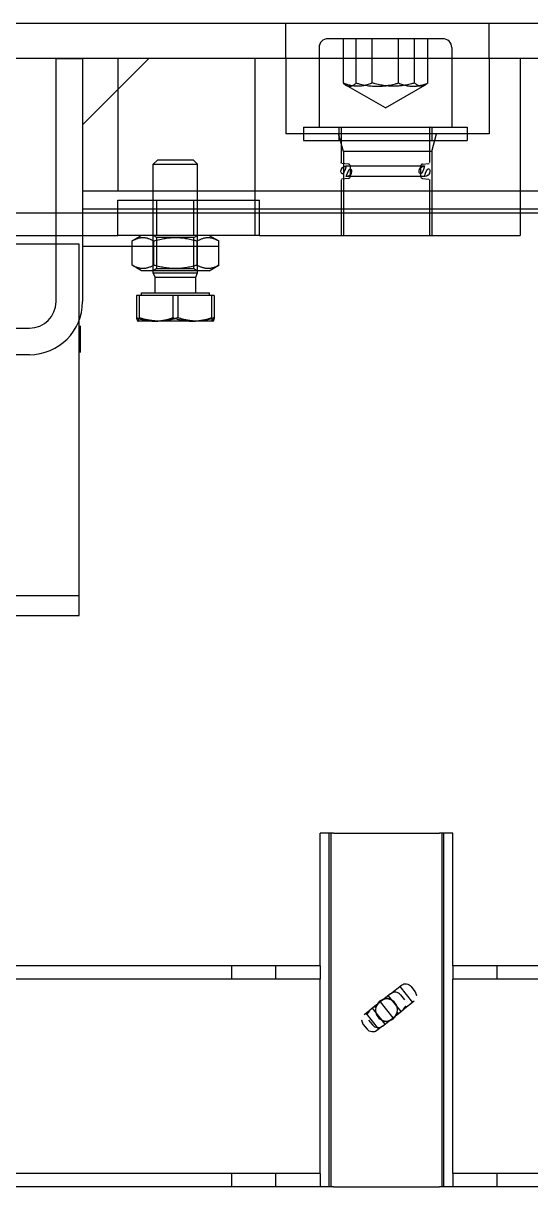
# Model space of a CAD drawing. Header units: millimetres. Extents: x 400408 to 401334, y 4543945 to 4544229.
# Drawn here: x 401207.6939 to 401207.8087, y 4544000.2777 to 4544000.5409 of the extents above; entities that cross this region are included whole.
import ezdxf

# ---------------------------------------------------------------- set-up
doc = ezdxf.new("R2010")
doc.units = ezdxf.units.MM
doc.layers.add('görünüş prota', color=4, linetype='Continuous')
doc.layers.add('kiris prota', color=6, linetype='Continuous')

# ---------------------------------------------------------------- blocks, each defined once
blk = doc.blocks.new('Z317626Zaviranipudorys')
at = {"layer": 'görünüş prota', "color": 253, "ltscale": 12.25189876556396}
for p, q in [((388.5032519725683, 8884.488225658737), (388.5032519725683, 8902.988225658739)), ((388.5032519725683, 8902.988225658739), (462.2532519724191, 8902.988225658739)), ((388.2532519724118, 8878.488225658737), (388.2532519724118, 8884.488225658737)), ((388.5032519725683, 8878.488225658737), (388.5032519725683, 8884.488225658737)), ((388.5032519725719, 8818.988225658739), (388.5032519725683, 8878.488225658737)), ((583.5032519725719, 8823.488225658737), (388.5032519725719, 8823.488225658733)), ((452.5032519725719, 8818.98822565874), (388.5032519725719, 8818.988225658739))]:
    blk.add_line(p, q, dxfattribs=at)
blk = doc.blocks.new('A$C750F51A7')
at = {"layer": 'görünüş prota', "color": 253, "lineweight": -2}
for p, q in [((-72.95943993767725, -61.1652711411183), (130.3905600623227, -61.16527114111989)), ((108.590560062323, -61.96527114111962), (108.590560062323, -61.16527114111955)), ((113.190560062323, -61.96527114111962), (113.190560062323, -61.16527114111955)), ((112.140560062321, -61.51527114112173), (109.540560062321, -61.51527114112173)), ((109.8818405089773, -61.51527114112173), (109.8818405089773, -62.51527114112173)), ((110.1791491567666, -62.51527114112173), (110.1791491567667, -61.51527114112173)), ((110.5432514145316, -62.51527114112173), (110.5432514145316, -61.51527114112173)), ((111.1378687101103, -62.51527114112173), (111.1378687101103, -61.51527114112173)), ((111.5019709678753, -62.51527114112173), (111.5019709678753, -61.51527114112173)), ((111.7992796156647, -62.51527114112173), (111.7992796156647, -61.51527114112173)), ((109.340560062321, -61.71527114112178), (109.340560062321, -63.51527114112173)), ((112.340560062321, -61.71527114112178), (112.340560062321, -63.51527114112173)), ((130.3905600623227, -61.96527114111996), (-72.95943993767725, -61.96527114111814)), ((103.3905600623225, -67.46527114111956), (103.3905600623227, -61.96527114111962)), ((103.3905600623227, -61.96527114111962), (103.9905600623227, -61.96527114111962)), ((103.9905600623227, -61.96527114111962), (103.9905600623226, -67.46527114111956)), ((105.4905600623227, -61.96527114111962), (103.9905600623227, -63.46527114111956)), ((104.790560062323, -61.96527114111962), (104.790560062323, -62.66527114111904)), ((107.890560062323, -61.96527114111962), (107.8905600623229, -65.96527114111956)), ((108.590560062323, -61.96527114111962), (108.590560062323, -63.66527114111955)), ((113.190560062323, -61.96527114111962), (113.190560062323, -63.66527114111955)), ((113.890560062323, -61.96527114111962), (113.890560062323, -65.36527114111959)), ((110.840560062321, -63.08193780778856), (109.9486565788305, -62.56699709150416)), ((110.840560062321, -63.08193780778856), (111.7324635458114, -62.56699709150416)), ((104.790560062323, -62.66527114111904), (104.7905600623229, -64.96527114111956)), ((113.1905600623229, -63.66527114111955), (108.590560062323, -63.66527114111955)), ((108.990560062321, -63.51527114112173), (112.690560062321, -63.51527114112173)), ((108.990560062321, -63.51527114112173), (108.990560062321, -63.81527114112174)), ((109.890560062323, -64.06527114111958), (109.7833803853505, -63.66527114111955)), ((109.790560062321, -63.51527114112173), (109.790560062321, -63.81527114112174)), ((109.840560062321, -63.52527114112178), (109.8405600623209, -64.31900934161854)), ((111.840560062321, -63.52527114112178), (111.840560062321, -64.31900934161854)), ((111.890560062321, -63.51527114112173), (111.890560062321, -63.81527114112174)), ((111.890560062323, -64.06527114111958), (111.9977397392954, -63.66527114111955)), ((112.690560062321, -63.51527114112173), (112.690560062321, -63.81527114112174)), ((108.990560062321, -63.81527114112174), (112.690560062321, -63.81527114112174)), ((111.8905600623229, -64.06527114111958), (109.890560062323, -64.06527114111958)), ((109.890560062323, -64.06527114111958), (109.8905600623229, -65.96527114111956)), ((111.890560062323, -64.06527114111958), (111.8905600623229, -65.96527114111956)), ((105.682577562323, -64.26527114111957), (105.590560062323, -64.3572986411196)), ((105.590560062323, -64.3572986411196), (106.590560062323, -64.3572986411196)), ((105.590560062323, -66.76527114111957), (105.590560062323, -64.3572986411196)), ((106.4985425623229, -64.26527114111957), (105.682577562323, -64.26527114111957)), ((106.4985425623229, -64.26527114111957), (106.590560062323, -64.3572986411196)), ((106.590560062323, -66.76527114111957), (106.590560062323, -64.3572986411196)), ((109.9999178494584, -64.35127796491793), (109.858816947466, -64.33893323558038)), ((109.955560062321, -64.39527114112184), (111.725560062321, -64.39527114112184)), ((110.0455600623209, -64.40108769982248), (110.0455600623209, -64.6294545824208)), ((111.635560062321, -64.40108769982248), (111.635560062321, -64.6294545824208)), ((111.6812022751836, -64.35127796491793), (111.8223031771759, -64.33893323558038)), ((109.840560062321, -64.71153294062492), (109.840560062321, -65.96527114111956)), ((109.9999178494584, -64.67926431732553), (109.858816947466, -64.69160904666313)), ((111.725560062321, -64.63527114112185), (109.955560062321, -64.63527114112185)), ((111.6812022751836, -64.67926431732553), (111.8223031771759, -64.69160904666313)), ((111.840560062321, -64.71153294062492), (111.840560062321, -65.96527114111956)), ((118.3905600623227, -64.96527114111996), (103.9905600623227, -64.96527114111956)), ((104.790560062323, -65.36527114111959), (104.790560062323, -65.16527114111955)), ((104.790560062323, -65.16527114111955), (107.9905600623229, -65.16527114111955)), ((105.671760062323, -65.96527114111956), (105.671760062323, -65.16527114111955)), ((106.509360062323, -65.96527114111956), (106.509360062323, -65.16527114111955)), ((107.8905600623229, -65.16527114111955), (107.8905600623229, -65.96527114111956)), ((107.9905600623229, -65.36527114111959), (107.9905600623229, -65.16527114111955)), ((103.3905600623223, -65.46527114111518), (84.59056006232237, -65.46527114111501)), ((103.9905600623223, -65.46527114111518), (103.3905600623223, -65.46527114111518)), ((103.9905600623227, -65.36527114111959), (118.3905600623227, -65.36527114111976)), ((104.790560062323, -65.46527114111518), (103.9905600623223, -65.46527114111518)), ((104.790560062323, -65.96527114111956), (104.790560062323, -65.36527114111959)), ((113.890560062323, -65.46527114111518), (104.790560062323, -65.46527114111518)), ((107.9905600623229, -65.96527114111956), (107.9905600623229, -65.36527114111959)), ((113.890560062323, -65.36527114111959), (113.8905600623229, -65.96527114111956)), ((118.3905600623223, -65.46527114111541), (113.890560062323, -65.46527114111518)), ((-20.359439937677, -65.9652711411141), (104.790560062323, -65.96527114111518)), ((107.9905600623229, -65.96527114111956), (104.790560062323, -65.96527114111956)), ((105.3255600623229, -65.96527114111956), (105.1090646047006, -66.0902648518562)), ((105.671760062323, -66.01214614111956), (105.5905701807181, -65.96527114111956)), ((106.509360062323, -66.01214614111956), (105.671760062323, -66.01214614111956)), ((105.671760062323, -66.71839614111957), (105.671760062323, -66.01214614111956)), ((106.509360062323, -66.01214614111956), (106.5905499439278, -65.96527114111956)), ((106.509360062323, -66.71839614111957), (106.509360062323, -66.01214614111956)), ((106.8555600623229, -65.96527114111956), (107.0720555199453, -66.0902648518562)), ((107.9905600623229, -65.96527114111956), (113.890560062323, -65.96527114111956)), ((105.1090646047006, -66.21527114112178), (103.9905600623222, -66.21527114112178)), ((105.1090646047006, -66.64027743038292), (105.1090646047006, -66.0902648518562)), ((107.0720555199453, -66.21527114112178), (105.1090646047006, -66.21527114112178)), ((105.5998123335117, -66.64027743038292), (105.5998123335117, -66.0902648518562)), ((106.5813077911342, -66.64027743038292), (106.5813077911342, -66.0902648518562)), ((107.0720555199453, -66.64027743038292), (107.0720555199453, -66.0902648518562)), ((105.3255600623229, -66.76527114111957), (105.1090646047006, -66.64027743038292)), ((106.8555600623229, -66.76527114111957), (105.3255600623229, -66.76527114111957)), ((105.590560062323, -66.81527114111958), (105.590560062323, -66.76527114111957)), ((105.5905600623229, -66.81527114111958), (106.590560062323, -66.81527114111958)), ((105.631155012323, -66.90729864111961), (105.590560062323, -66.81527114111958)), ((105.671760062323, -66.71839614111957), (105.5905701807181, -66.76527114111957)), ((105.671760062323, -66.71839614111957), (106.509360062323, -66.71839614111957)), ((106.509360062323, -66.71839614111957), (106.5905499439277, -66.76527114111957)), ((106.549965112323, -66.90729864111961), (106.590560062323, -66.81527114111958)), ((106.590560062323, -66.81527114111958), (106.590560062323, -66.76527114111957)), ((106.8555600623229, -66.76527114111957), (107.0720555199453, -66.64027743038292)), ((105.6311550123229, -66.90729864111961), (106.549965112323, -66.90729864111961)), ((105.6311550123229, -67.26527114111957), (105.631155012323, -66.90729864111961)), ((106.549965112323, -67.26527114111957), (106.549965112323, -66.90729864111961)), ((105.2132111121134, -67.32528114111955), (105.2132111121134, -67.82936220326405)), ((105.270842132118, -67.32528114111955), (105.2132111121134, -67.32528114111955)), ((105.270842132118, -67.32528114111955), (105.270842132118, -67.82936220326405)), ((106.1481910823277, -67.32528114111955), (105.2708421321181, -67.32528114111955)), ((105.320560062323, -67.26527114111957), (106.860560062323, -67.26527114111957)), ((105.320560062323, -67.32528114111955), (105.320560062323, -67.26527114111957)), ((106.0329290423182, -67.32528114111955), (106.0329290423182, -67.82936220326405)), ((106.1481910823277, -67.32528114111955), (106.1481910823277, -67.82936220326405)), ((106.9679090125325, -67.32528114111955), (106.1481910823277, -67.32528114111955)), ((106.860560062323, -67.32528114111955), (106.860560062323, -67.26527114111957)), ((106.9102779925278, -67.32528114111955), (106.9102779925278, -67.82936220326405)), ((106.9679090125325, -67.32528114111955), (106.9679090125325, -67.82936220326405)), ((105.2405600623229, -67.90528114111964), (105.2390909678067, -67.90443295900513)), ((105.2420266221157, -67.90528114111964), (105.2405600623229, -67.90528114111964)), ((105.7095166072229, -67.90528114111964), (105.2420266221157, -67.90528114111964)), ((106.5580500474301, -67.90528114111964), (105.7095166072229, -67.90528114111964)), ((106.940560062323, -67.90528114111964), (106.5580500474301, -67.90528114111964)), ((106.940560062323, -67.90528114111964), (106.9420291568392, -67.90443295900513)), ((85.19056006232262, -68.06527114111941), (102.7905600623226, -68.06527114111958)), ((102.7905600623226, -68.66527114111955), (85.19056006232256, -68.66527114111938)), ((109.3655600623245, -82.49450128239113), (109.3655600623245, -79.49450128239113)), ((109.6655600623245, -79.49450128239113), (109.3655600623245, -79.49450128239113)), ((109.5655600623245, -87.49450128239113), (109.5655600623245, -79.49450128239113)), ((109.615560062325, -87.4945012823951), (109.615560062325, -79.49450128239113)), ((109.6655600623245, -79.49450128239113), (112.0655600623245, -79.49450128239113)), ((112.3655600623245, -79.49450128239113), (112.0655600623245, -79.49450128239113)), ((112.115560062325, -79.49450128239113), (112.115560062325, -87.4945012823951)), ((112.1655600623245, -87.49450128239113), (112.1655600623247, -79.49450128239113)), ((112.3655600623245, -82.49450128239113), (112.3655600623245, -79.49450128239113)), ((109.3655600623245, -82.49450128239113), (-24.93443993767562, -82.49450128239295)), ((107.3655600623245, -82.79450128239114), (107.3655600623245, -82.49450128239113)), ((108.3655600623245, -82.79450128239114), (108.3655600623245, -82.49450128239113)), ((109.3655600623245, -82.49450128239113), (109.3655600623245, -82.79450128239114)), ((112.3655600623245, -82.49450128239113), (112.3655600623245, -82.79450128239114)), ((148.6655600623242, -82.49450128238965), (112.3655600623245, -82.49450128239113)), ((113.3655600623245, -82.79450128239114), (113.3655600623245, -82.49450128239113)), ((109.3655600623245, -82.79450128239114), (-24.93443993767562, -82.79450128239296)), ((109.3655600623245, -87.19450128239112), (109.3655600623245, -82.79450128239114)), ((110.9577725236081, -83.12871738173232), (111.2066257369631, -82.932310303142)), ((148.6655600623242, -82.79450128238966), (112.3655600623245, -82.79450128239114)), ((112.3655600623245, -87.19450128239112), (112.3655600623245, -82.79450128239114)), ((110.9577725236081, -83.12871738173232), (110.4883612742177, -83.49919960660372)), ((110.90360968714, -83.17146533075572), (111.1885960139642, -83.53255090720995)), ((111.1672064745759, -82.96342190528372), (111.4521928014002, -83.3245074817383)), ((111.1838976897557, -83.15535211910282), (111.2693935878028, -83.263677792039)), ((111.4243861811833, -82.96554688653555), (111.5098820792306, -83.07387255947174)), ((110.5425241106858, -83.45645165757992), (110.82751043751, -83.81753723403415)), ((110.7230668989129, -83.31395849416799), (111.0080532257371, -83.67504407062222)), ((111.4916120637871, -83.29339587959618), (111.2427588504323, -83.48980295818654)), ((110.3598027121928, -83.60066428634269), (110.4883612742175, -83.49919960660372)), ((110.3992219745799, -83.56955268420057), (110.6842083014039, -83.9306382606548)), ((110.4617265368472, -83.72532477275126), (110.5472224348944, -83.83365044568745)), ((110.7733476010419, -83.8602851830579), (111.2427588504323, -83.48980295818654)), ((110.3415326967493, -83.82018760646679), (110.4270285947966, -83.92851327940332)), ((110.7733476010418, -83.8602851830579), (110.644789039017, -83.96174986279652)), ((109.3655600623245, -87.19450128239112), (-24.93443993767562, -87.19450128239293)), ((107.3655600623245, -87.49450128239113), (107.3655600623245, -87.19450128239112)), ((108.3655600623245, -87.49450128239113), (108.3655600623245, -87.19450128239112)), ((109.3655600623245, -87.19450128239112), (109.3655600623245, -87.49450128239113)), ((148.6655600623242, -87.19450128238964), (112.3655600623245, -87.19450128239112)), ((112.3655600623245, -87.19450128239112), (112.3655600623245, -87.49450128239113)), ((113.3655600623245, -87.49450128239113), (113.3655600623245, -87.19450128239112)), ((109.3655600623245, -87.49450128239113), (86.76556006232443, -87.49450128239641)), ((109.6655600623245, -87.49450128239113), (109.3655600623245, -87.49450128239113)), ((109.6655600623245, -87.49450128239113), (112.0655600623245, -87.49450128239113)), ((112.3655600623245, -87.49450128239113), (112.0655600623245, -87.49450128239113)), ((148.6655600623242, -87.49450128238965), (112.3655600623245, -87.49450128239113))]:
    blk.add_line(p, q, dxfattribs=at)
for centre, radius, start, end in [((109.540560062321, -61.71527114112178), 0.2000000000000002, 90, 180), ((112.140560062321, -61.71527114112178), 0.2000000000000002, 0, 90), ((109.830560062321, -63.52527114112178), 0.01000000000000001, 0, 90), ((111.850560062321, -63.52527114112178), 0.01000000000000001, 90, 180), ((109.955560062321, -64.51527114112173), 0.1199999999999996, 90, 270), ((109.860560062321, -64.31900934161854), 0.02000000000000002, 180, 264.9999999999898), ((109.955560062321, -64.51527114112173), 0.1199999999999996, 270, 90), ((109.995560062321, -64.40108769982248), 0.05000000000000004, 0, 84.99999999998984), ((111.725560062321, -64.51527114112173), 0.1199999999999996, 90, 270), ((111.685560062321, -64.40108769982248), 0.05000000000000004, 95.00000000001017, 180), ((111.725560062321, -64.51527114112173), 0.1199999999999996, 270, 90), ((111.820560062321, -64.31900934161854), 0.02000000000000002, 275.0000000000102, 0), ((109.860560062321, -64.71153294062492), 0.02000000000000002, 95.00000000001017, 180), ((109.995560062321, -64.6294545824208), 0.05000000000000004, 275.0000000000102, 0), ((111.685560062321, -64.6294545824208), 0.05000000000000004, 180, 264.9999999999898), ((111.820560062321, -64.71153294062492), 0.02000000000000002, 0, 84.99999999998984), ((102.7905600623226, -67.46527114111956), 1.2, 270, 0), ((102.7905600623226, -67.46527114111956), 0.6000000000000006, 270, 0), ((111.0575177379966, -83.25509733349134), 0.1609999999999994, 38.28222164827294, 128.2822216483443), ((110.7686492768332, -83.48308639495042), 0.1609999999999994, 128.2822216483443, 218.2822216482729), ((110.8655600623245, -83.49450128239113), 0.25, 151.356139715783, 285.2083035845386), ((110.8655600623245, -83.49450128239113), 0.2500000000000044, 105.2083035807623, 151.356139715783), ((110.8769749497695, -83.39759049690326), 0.1609999999999994, 38.28222164827294, 128.2822216483443), ((110.8655600623245, -83.49450128239113), 0.2500000000000002, 331.3561397120088, 105.208303580668), ((110.9624708478167, -83.50591616983945), 0.1609999999999994, 308.2822216483443, 38.28222164827294), ((111.1430136360438, -83.36342300642752), 0.1609999999999994, 308.2822216483443, 38.28222164827294), ((110.5881064886061, -83.62557955836269), 0.1609999999999994, 128.2822216483443, 218.2822216482729), ((110.8541451748805, -83.59141206788661), 0.1609999999999995, 218.2822216482729, 308.2822216483443), ((110.8655600623245, -83.49450128239113), 0.2500000000000013, 285.2083035845386, 331.3561397120088), ((110.6736023866534, -83.73390523129888), 0.1609999999999994, 218.2822216482729, 308.2822216483443)]:
    blk.add_arc(centre, radius, start, end, dxfattribs=at)
at = {"layer": 'görünüş prota', "color": 253, "lineweight": -2, "extrusion": (0, 0, -0.9999999999999998)}
blk.add_ellipse((111.3063709513514, -83.05869025490097), major_axis=(-0.09974521438846282, 0.1263799517589687), ratio=0.9338129045735883, start_param=0, end_param=1.570796326794884, dxfattribs=at)
at = {"layer": 'görünüş prota', "color": 253, "lineweight": -2, "extrusion": (0, 0, -1)}
for centre, major_axis, ratio, end_param in [((111.3918668493988, -83.16701592783716), (0.09974521438846277, -0.1263799517589689), 0.9338129045735873, 6.283185307179538), ((110.4595479265813, -83.72704423810137), (-0.09974521438846277, 0.1263799517589689), 0.9338129045735863, 6.28318530717954)]:
    blk.add_ellipse(centre, major_axis=major_axis, ratio=ratio, start_param=4.712388980384675, end_param=end_param, dxfattribs=at)
at = {"layer": 'görünüş prota', "color": 253, "lineweight": -2, "extrusion": (0, 0, -0.9999999999999999)}
blk.add_ellipse((110.5450438246285, -83.8353699110379), major_axis=(0.09974521438846266, -0.1263799517589697), ratio=0.9338129045735882, start_param=0, end_param=1.57079632679488, dxfattribs=at)
at = {"layer": 'görünüş prota', "color": 253, "lineweight": -2}
for points, weights in [([(109.8818405089773, -62.51527114112173), (110.030494832872, -62.65693780778856), (110.1791491567667, -62.51527114112173)], [1, 1.154700538379253, 1]), ([(110.5432514145316, -62.51527114112173), (110.2125459617546, -62.65693780778855), (109.8818405089773, -62.51527114112173)], [1, 1.154700538379247, 1]), ([(110.1791491567667, -62.51527114112173), (110.6585089334385, -62.65693780778855), (111.1378687101103, -62.51527114112173)], [1, 1.15470053837925, 1]), ([(111.5019709678753, -62.51527114112173), (111.0226111912034, -62.65693780778855), (110.5432514145316, -62.51527114112173)], [1, 1.154700538379248, 1]), ([(111.1378687101103, -62.51527114112173), (111.4685741628876, -62.65693780778856), (111.7992796156647, -62.51527114112173)], [1, 1.154700538379253, 1]), ([(111.7992796156647, -62.51527114112173), (111.6506252917698, -62.65693780778855), (111.5019709678753, -62.51527114112173)], [1, 1.154700538379247, 1]), ([(105.1090646047006, -66.0902648518562), (105.354438469106, -65.94859818518961), (105.5998123335117, -66.0902648518562)], [1, 1.154700538379249, 1]), ([(105.5998123335117, -66.0902648518562), (106.0905600623229, -65.94859818518961), (106.5813077911342, -66.0902648518562)], [1, 1.154700538379248, 1]), ([(106.5813077911342, -66.0902648518562), (106.8266816555397, -65.94859818518961), (107.0720555199453, -66.0902648518562)], [1, 1.15470053837925, 1]), ([(105.5998123335117, -66.64027743038292), (105.3544384691062, -66.78194409704952), (105.1090646047006, -66.64027743038292)], [1, 1.154700538379249, 1]), ([(106.5813077911341, -66.64027743038292), (106.090560062323, -66.78194409704975), (105.5998123335117, -66.64027743038292)], [1, 1.154700538379251, 1]), ([(107.0720555199453, -66.64027743038292), (106.8266816555397, -66.78194409704992), (106.5813077911341, -66.64027743038292)], [1, 1.154700538379247, 1]), ([(105.2132111121134, -67.82936220326405), (105.4328538695331, -67.90528114111964), (105.6230700772158, -67.90528114111964)], [1, 1.037954849302049, 1]), ([(105.2420266221157, -67.90528114111964), (105.2286532973827, -67.90528114111964), (105.2132111121134, -67.82936220326405)], [1, 1.037954849302014, 1]), ([(105.270842132118, -67.82936220326405), (105.2553999468488, -67.90528114111964), (105.2420266221157, -67.90528114111964)], [1, 1.037954849302022, 1]), ([(105.7095166072228, -67.90528114111964), (105.5059270748071, -67.90528114111964), (105.270842132118, -67.82936220326405)], [1, 1.037954849302055, 1]), ([(105.6230700772158, -67.90528114111964), (105.8132862848985, -67.90528114111964), (106.0329290423182, -67.82936220326405)], [1, 1.037954849302035, 1]), ([(106.1481910823277, -67.82936220326405), (105.9131061396387, -67.90528114111964), (105.7095166072228, -67.90528114111964)], [1, 1.037954849302044, 1]), ([(106.0329290423182, -67.82936220326405), (106.2680139850072, -67.90528114111964), (106.471603517423, -67.90528114111964)], [1, 1.037954849302055, 1]), ([(106.5580500474301, -67.90528114111964), (106.3678338397473, -67.90528114111964), (106.1481910823277, -67.82936220326405)], [1, 1.037954849302044, 1]), ([(106.471603517423, -67.90528114111964), (106.6751930498389, -67.90528114111964), (106.9102779925278, -67.82936220326405)], [1, 1.037954849302056, 1]), ([(106.9679090125325, -67.82936220326405), (106.7482662551128, -67.90528114111964), (106.5580500474301, -67.90528114111964)], [1, 1.037954849302043, 1]), ([(106.9102779925278, -67.82936220326405), (106.925720177797, -67.90528114111964), (106.9390935025302, -67.90528114111964)], [1, 1.037954849302055, 1]), ([(106.9390935025302, -67.90528114111964), (106.940560062323, -67.90528114111964), (106.9420291568392, -67.90443295900513)], [1, 1.004026189708727, 1.007198195887878]), ([(106.9420291568392, -67.90443295900513), (106.9540511554467, -67.89749205487294), (106.9679090125325, -67.82936220326405)], [1.007198195887878, 1.033928659593322, 1])]:
    blk.add_rational_spline(points, weights, degree=2, dxfattribs=at)
at = {"layer": 'görünüş prota', "color": 253, "lineweight": -2, "xscale": -0.1, "yscale": 0.1, "zscale": 0.1}
blk.add_blockref('Z317626Zaviranipudorys', (142.7658852595813, -956.4640937069977), dxfattribs=at)
blk = doc.blocks.new('K-K Kesiti')
at = {"layer": 'kiris prota', "color": 1, "xscale": 0.01, "yscale": 0.01, "zscale": 0.01}
blk.add_blockref('A$C750F51A7', (401466.1017538016, 4544003.168829223), dxfattribs=at)

msp = doc.modelspace()

# ---------------------------------------------------------------- block references
msp.add_blockref('K-K Kesiti', (-259.43434302276, -2.01623103953898))

doc.saveas('drawing.dxf')
